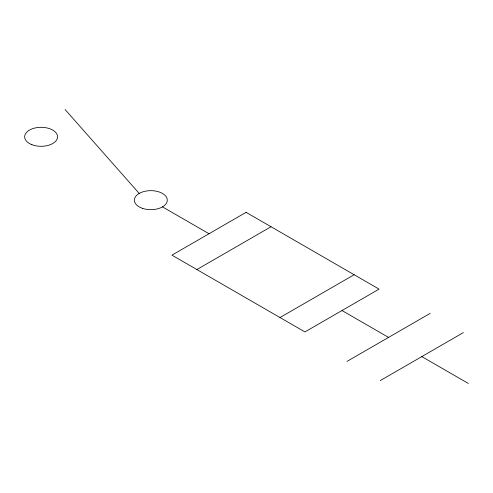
<?xml version="1.0" encoding="UTF-8"?>
<svg xmlns="http://www.w3.org/2000/svg" width="493" height="493" viewBox="0 0 493 493"><rect width="100%" height="100%" fill="white"/><g stroke="black" fill="none" stroke-linecap="round" stroke-linejoin="round"><path stroke-width="0.74" d="M196.88 269.548L271.021 226.743M279.999 317.535L354.14 274.73M346.992 361.4L430.112 313.412M380.239 380.596L463.365 332.609M162.462 206.875L209.014 233.75M342.006 310.528L388.552 337.403M421.805 356.599L468.35 383.474M65.088 109.526L139.192 193.435M246.081 212.347L171.94 255.152L304.933 331.931L379.074 289.126L246.081 212.347M142.6 208.385A16.46 9.503 0 0 0 167.287 200.152A16.46 9.503 0 0 0 142.6 191.925A16.46 9.503 0 0 0 142.6 208.385M31.885 144.677A16.46 9.503 0 0 0 57.521 137.485A16.46 9.503 0 0 0 33.918 128.26A16.46 9.503 0 0 0 31.885 144.677"/></g></svg>
